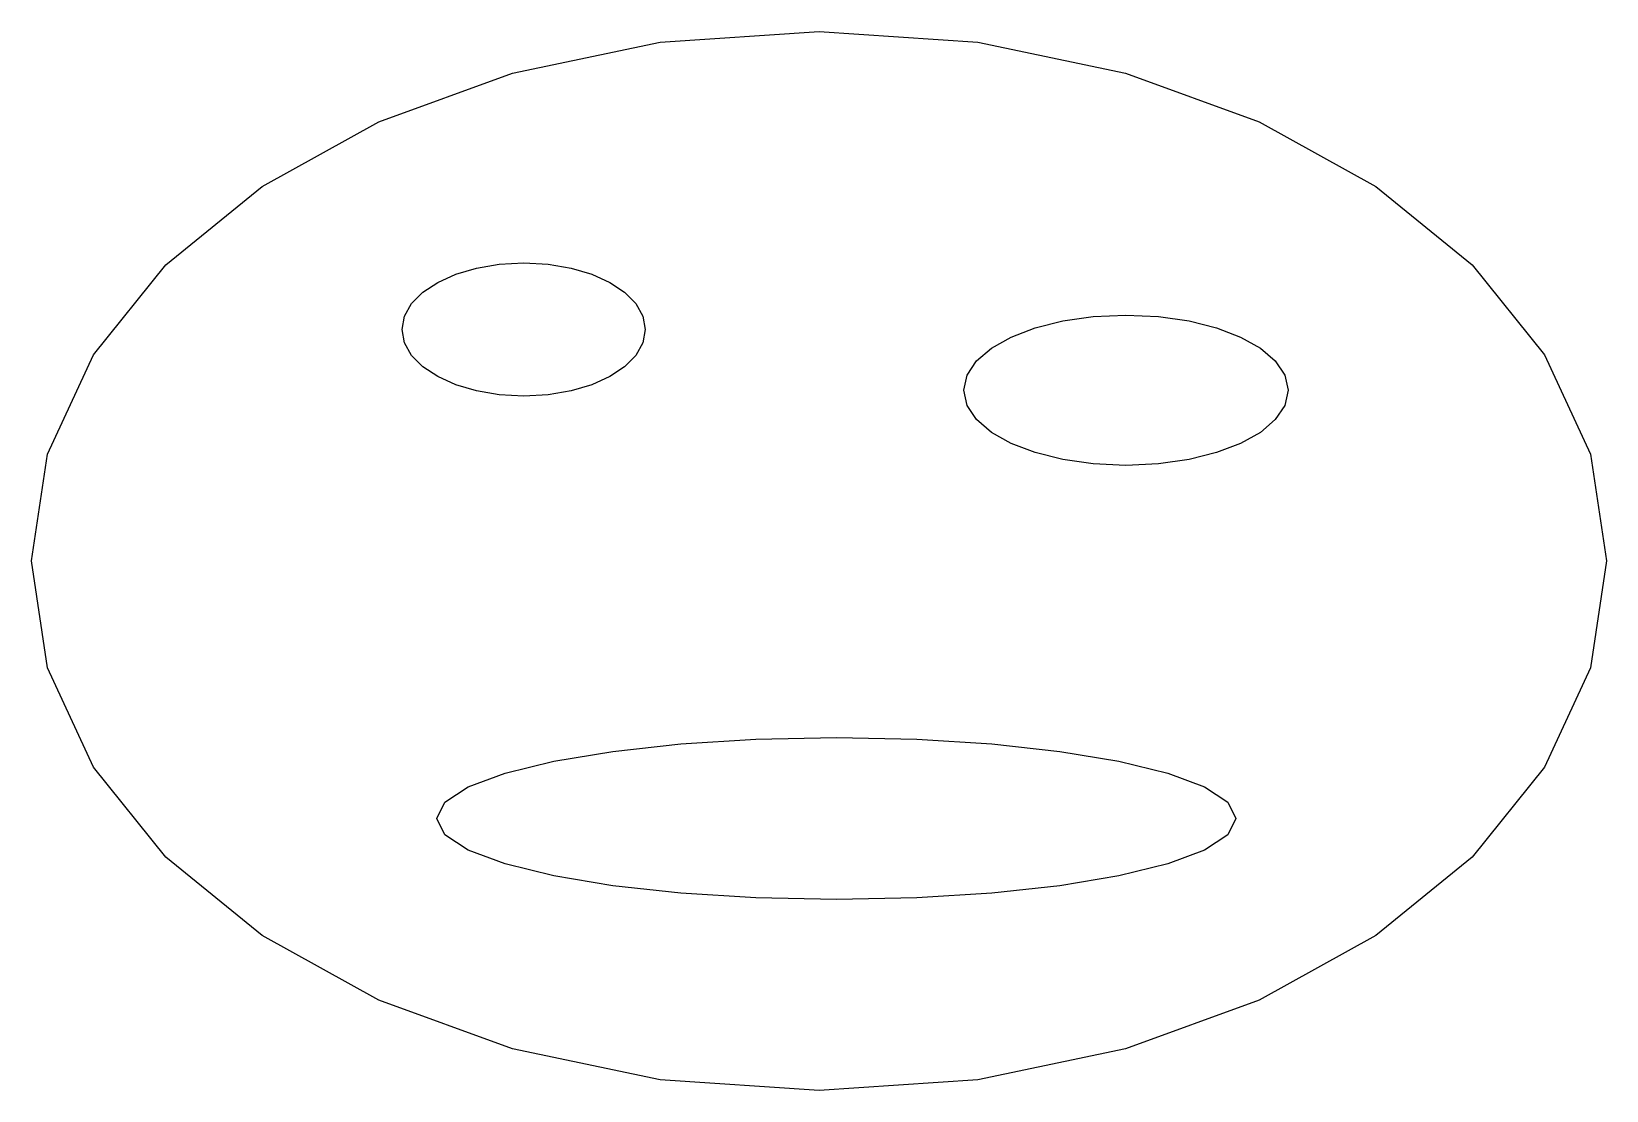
# Model space of a CAD drawing. Extents: x 45.6 to 123.2, y 145.1 to 197.3.
import ezdxf

# ---------------------------------------------------------------- set-up
doc = ezdxf.new("R2010")
doc.units = 0
doc.layers.add('Capa_1', color=7, linetype='CONTINUOUS')

msp = doc.modelspace()

# ---------------------------------------------------------------- linework, layer by layer
at = {"layer": 'Capa_1', "color": 7}
for points in [[(123.157801, 171.195053), (122.370094, 165.937913), (120.110913, 161.041397), (116.536168, 156.610398), (111.801775, 152.749813), (106.063638, 149.56454), (99.477675, 147.159476), (92.19979, 145.639512), (84.385901, 145.109547), (76.572008, 145.639512), (69.294127, 147.159476), (62.708161, 149.56454), (56.970024, 152.749813), (52.235631, 156.610398), (48.660885, 161.041397), (46.401705, 165.937913), (45.613997, 171.195053), (46.401705, 176.452193), (48.660885, 181.348709), (52.235631, 185.779708), (56.970024, 189.64029), (62.708161, 192.825563), (69.294127, 195.230627), (76.572008, 196.750591), (84.385901, 197.280557), (92.19979, 196.750591), (99.477675, 195.230627), (106.063638, 192.825563), (111.801775, 189.64029), (116.536168, 185.779708), (120.110913, 181.348709), (122.370094, 176.452193), (123.157801, 171.195053)], [(75.833275, 182.59855), (75.711643, 181.937817), (75.362799, 181.322408), (74.810818, 180.765508), (74.079772, 180.280297), (73.193735, 179.879962), (72.176787, 179.577685), (71.052995, 179.386652), (69.846438, 179.320045), (68.639882, 179.386652), (67.51609, 179.577685), (66.499142, 179.879962), (65.613105, 180.280297), (64.882059, 180.765508), (64.330078, 181.322408), (63.981234, 181.937817), (63.859602, 182.59855), (63.981234, 183.259283), (64.330078, 183.874694), (64.882059, 184.431594), (65.613105, 184.916805), (66.499142, 185.31714), (67.51609, 185.619417), (68.639882, 185.81045), (69.846438, 185.877057), (71.052995, 185.81045), (72.176787, 185.619417), (73.193735, 185.31714), (74.079772, 184.916805), (74.810818, 184.431594), (75.362799, 183.874694), (75.711643, 183.259283), (75.833275, 182.59855)], [(107.477986, 179.605134), (107.31581, 178.858219), (106.850685, 178.162538), (106.114709, 177.532997), (105.139981, 176.984498), (103.958602, 176.531946), (102.602668, 176.190242), (101.104279, 175.974292), (99.495537, 175.898995), (97.886794, 175.974292), (96.388408, 176.190242), (95.032474, 176.531946), (93.851092, 176.984498), (92.876364, 177.532997), (92.140388, 178.162538), (91.675263, 178.858219), (91.513087, 179.605134), (91.675263, 180.352049), (92.140388, 181.04773), (92.876364, 181.677269), (93.851092, 182.225768), (95.032474, 182.67832), (96.388408, 183.020023), (97.886794, 183.235974), (99.495537, 183.311271), (101.104279, 183.235974), (102.602668, 183.020023), (103.958602, 182.67832), (105.139981, 182.225768), (106.114709, 181.677269), (106.850685, 181.04773), (107.31581, 180.352049), (107.477986, 179.605134)], [(104.9122, 158.508651), (104.512553, 157.704281), (103.366353, 156.955088), (101.552694, 156.277119), (99.150686, 155.686431), (96.239426, 155.199064), (92.898016, 154.831078), (89.205562, 154.598515), (85.241161, 154.517427), (81.276763, 154.598515), (77.584306, 154.831078), (74.242899, 155.199064), (71.331638, 155.686431), (68.929631, 156.277119), (67.115972, 156.955088), (65.969772, 157.704281), (65.570125, 158.508651), (65.969772, 159.313021), (67.115972, 160.062216), (68.929631, 160.740184), (71.331638, 161.330873), (74.242899, 161.818239), (77.584306, 162.186226), (81.276763, 162.418789), (85.241161, 162.499877), (89.205562, 162.418789), (92.898016, 162.186226), (96.239426, 161.818239), (99.150686, 161.330873), (101.552694, 160.740184), (103.366353, 160.062216), (104.512553, 159.313021), (104.9122, 158.508651)]]:
    msp.add_lwpolyline(points, dxfattribs=at)

doc.saveas('drawing.dxf')
